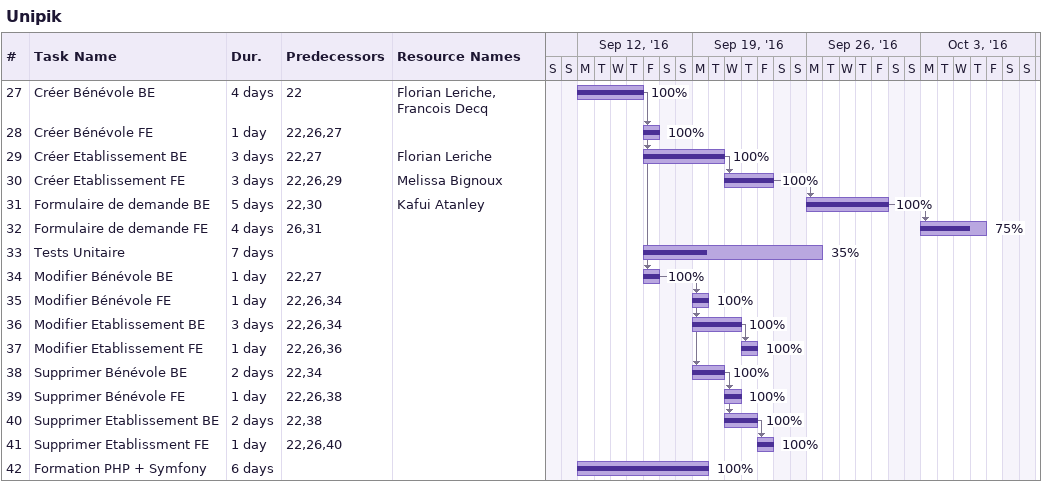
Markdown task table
Unipik

| ID | Task | Duration | Start | Finish | Predecessors | Resources | % complete |
|---|---|---|---|---|---|---|---|
| 27 | Créer Bénévole BE | 4d | 2016-09-12 | 2016-09-15 | 22 | Florian Leriche, Francois Decq | 100 |
| 28 | Créer Bénévole FE | 1d | 2016-09-16 | 2016-09-16 | 22, 26, 27 |  | 100 |
| 29 | Créer Etablissement BE | 3d | 2016-09-16 | 2016-09-20 | 22, 27 | Florian Leriche | 100 |
| 30 | Créer Etablissement FE | 3d | 2016-09-21 | 2016-09-23 | 22, 26, 29 | Melissa Bignoux | 100 |
| 31 | Formulaire de demande BE | 5d | 2016-09-26 | 2016-09-30 | 22, 30 | Kafui Atanley | 100 |
| 32 | Formulaire de demande FE | 4d | 2016-10-03 | 2016-10-06 | 26, 31 |  | 75 |
| 33 | Tests Unitaire | 7d | 2016-09-16 | 2016-09-26 |  |  | 35 |
| 34 | Modifier Bénévole BE | 1d | 2016-09-16 | 2016-09-16 | 22, 27 |  | 100 |
| 35 | Modifier Bénévole FE | 1d | 2016-09-19 | 2016-09-19 | 22, 26, 34 |  | 100 |
| 36 | Modifier Etablissement BE | 3d | 2016-09-19 | 2016-09-21 | 22, 26, 34 |  | 100 |
| 37 | Modifier Etablissement FE | 1d | 2016-09-22 | 2016-09-22 | 22, 26, 36 |  | 100 |
| 38 | Supprimer Bénévole BE | 2d | 2016-09-19 | 2016-09-20 | 22, 34 |  | 100 |
| 39 | Supprimer Bénévole FE | 1d | 2016-09-21 | 2016-09-21 | 22, 26, 38 |  | 100 |
| 40 | Supprimer Etablissement BE | 2d | 2016-09-21 | 2016-09-22 | 22, 38 |  | 100 |
| 41 | Supprimer Etablissment FE | 1d | 2016-09-23 | 2016-09-23 | 22, 26, 40 |  | 100 |
| 42 | Formation PHP + Symfony | 6d | 2016-09-12 | 2016-09-19 |  |  | 100 |
